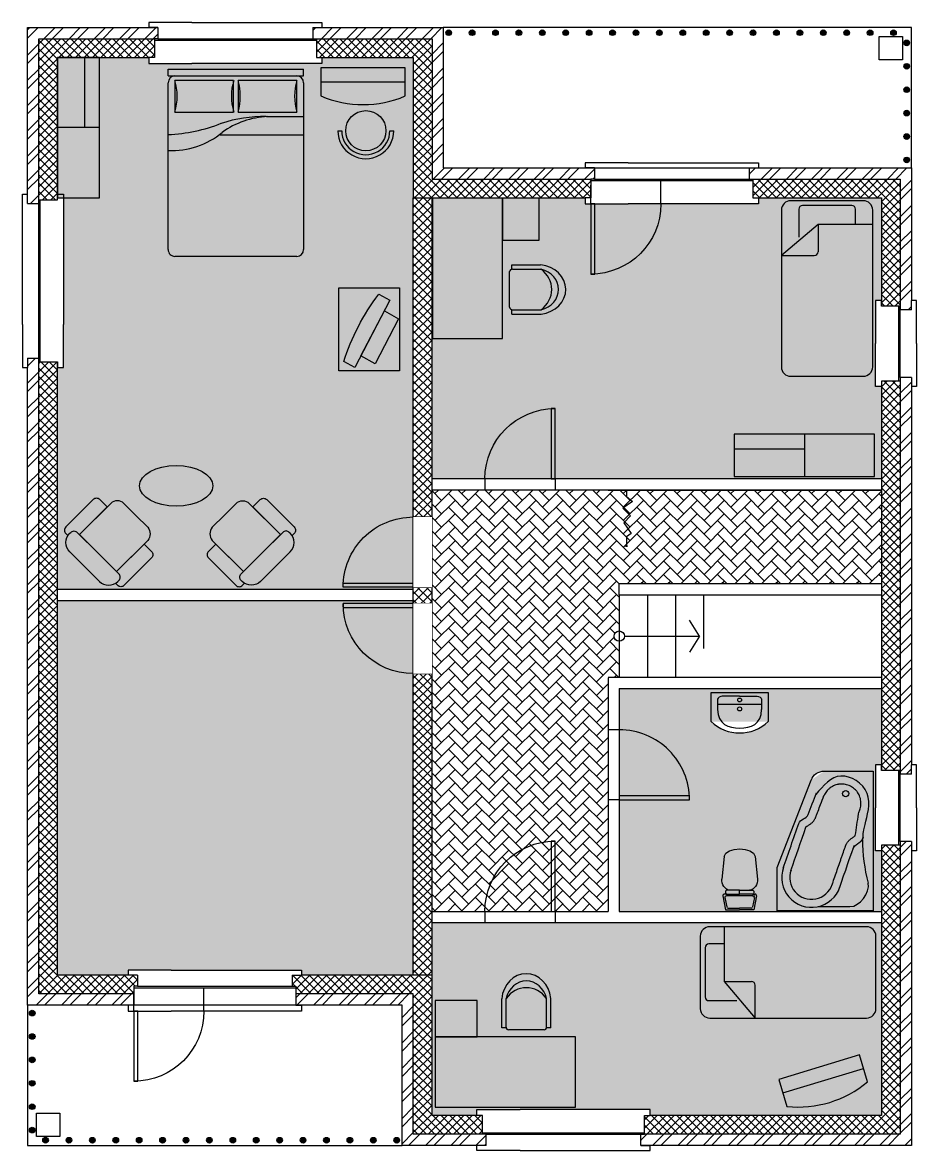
# Model space of a CAD drawing. Header units: millimetres. Extents: x -28758 to 16347, y -13837 to 46502.
# Drawn here: x -27810 to -18265, y 7785 to 19830 of the extents above; entities that cross this region are included whole.
import ezdxf

# ---------------------------------------------------------------- set-up
doc = ezdxf.new("R2010")
doc.units = ezdxf.units.MM
doc.set_wipeout_variables(frame=1)
for name, color, linetype in [('Мебель', 10, 'Continuous'), ('Окна и двери', 94, 'Continuous'), ('Перегородки', 10, 'Continuous'), ('Стены_внут', 172, 'Continuous'), ('Стены_наруж', 184, 'Continuous'), ('ШТ_полы', 184, 'Continuous'), ('ШТ_стен', 184, 'Continuous')]:
    doc.layers.add(name, color=color, linetype=linetype)
pattern_1 = [(45, (-29729.273, -4e-12), (-44.90128, 44.90128), []), (135, (-29729.273, -4e-12), (-44.90128, -44.90128), [])]

# ---------------------------------------------------------------- blocks, each defined once
blk = doc.blocks.new('*U21')
blk.add_wipeout([(-99, 384), (-99, 320), (-39, 320), (-39, 120), (0, 120), (0, 0), (-99, 0), (-99, -53), (1751, -53), (1751, 0), (1652, 0), (1652, 120), (1691, 120), (1691, 320), (1751, 320), (1751, 384)])
at = {"layer": 'Окна и двери'}
for p, q in [((-99, 384), (361, 384)), ((-99, 320), (-99, 384)), ((1751, 384), (361, 384)), ((1751, 320), (1751, 384)), ((-99, -53), (-99, 0)), ((1751, -53), (1751, 0)), ((361, -53), (-99, -53)), ((361, -53), (1751, -53))]:
    blk.add_line(p, q, dxfattribs=at)
for points in [[(-39, 320), (-99, 320)], [(0, 0), (0, 120), (-39, 120), (-39, 320)], [(1652, 0), (1652, 120), (1691, 120), (1691, 320)], [(1691, 320), (1751, 320)], [(-39, 136), (1691, 136)], [(0, 0), (-99, 0)], [(0, 120), (1652, 120)], [(1652, 0), (1751, 0)]]:
    blk.add_lwpolyline(points, dxfattribs=at)
blk = doc.blocks.new('*U19')
blk.add_wipeout([(-99, 384), (-99, 320), (-39, 320), (-39, 120), (0, 120), (0, 0), (-99, 0), (-99, -53), (821, -53), (821, 0), (722, 0), (722, 120), (761, 120), (761, 320), (821, 320), (821, 384)])
at = {"layer": 'Окна и двери'}
for p, q in [((-99, 384), (361, 384)), ((-99, 320), (-99, 384)), ((821, 384), (361, 384)), ((821, 320), (821, 384)), ((-99, -53), (-99, 0)), ((821, -53), (821, 0)), ((361, -53), (-99, -53)), ((361, -53), (821, -53))]:
    blk.add_line(p, q, dxfattribs=at)
for points in [[(-39, 320), (-99, 320)], [(0, 0), (0, 120), (-39, 120), (-39, 320)], [(722, 0), (722, 120), (761, 120), (761, 320)], [(761, 320), (821, 320)], [(-39, 136), (761, 136)], [(0, 0), (-99, 0)], [(0, 120), (722, 120)], [(722, 0), (821, 0)]]:
    blk.add_lwpolyline(points, dxfattribs=at)
blk = doc.blocks.new('*U24')
for p, q in [((0, 0), (0, -200)), ((750, 0), (750, -200))]:
    blk.add_line(p, q)
blk.add_lwpolyline([(0, 0), (0, 750), (43.75, 750), (43.75, 0)], close=True)
blk.add_arc((0, 0), 750, 0, 90)
blk = doc.blocks.new('*U25')
for p, q in [((0, 0), (0, -120)), ((750, 0), (750, -120))]:
    blk.add_line(p, q)
blk.add_lwpolyline([(0, 0), (0, 750), (43.75, 750), (43.75, 0)], close=True)
blk.add_arc((0, 0), 750, 0, 90)
blk = doc.blocks.new('*U26')
for p, q in [((0, 0), (0, 120)), ((750, 0), (750, 120))]:
    blk.add_line(p, q)
blk.add_lwpolyline([(0, 0), (0, -750), (43.75, -750), (43.75, 0)], close=True)
blk.add_arc((0, 0), 750, 270, 0)
blk = doc.blocks.new('*U28')
for p, q in [((-750, 0), (-750, 200)), ((0, 0), (0, 200))]:
    blk.add_line(p, q)
blk.add_lwpolyline([(0, 0), (0, -750), (-43.75, -750), (-43.75, 0)], close=True)
blk.add_arc((0, 0), 750, 180, 270)
blk = doc.blocks.new('*U27')
for p, q in [((0, 0), (0, 200)), ((750, 0), (750, 200))]:
    blk.add_line(p, q)
blk.add_lwpolyline([(0, 0), (0, -750), (43.75, -750), (43.75, 0)], close=True)
blk.add_arc((0, 0), 750, 270, 0)
blk = doc.blocks.new('A$C6CC0683B')
at = {"true_color": 0xf9fba7}
h = blk.add_hatch(color=51, dxfattribs=at)
h.dxf.hatch_style = 1
h.paths.add_polyline_path([(-1353, 255), (-1425, 255), (-1425, -1190), (-1353, -1190)])
h = blk.add_hatch(color=51, dxfattribs=at)
h.dxf.hatch_style = 1
h.paths.add_polyline_path([(-847, -624, -0.081096), (-919, -142), (-919, 255), (-1281, 255, 0.414214), (-1353, 183), (-1353, -1118, 0.414214), (-1281, -1190), (-726, -1190, 0.082175)])
h.paths.add_polyline_path([(-967, -1118), (-1305, -1118), (-1305, -491), (-967, -491)], flags=16)
h.paths.add_polyline_path([(-1305, -443), (-967, -443, 0.142857)], flags=16)
h.paths.add_polyline_path([(-967, 183, -0.142857), (-1305, 183)], flags=16)
h.paths.add_polyline_path([(-967, -491, -0.142857), (-1305, -491), (-1305, -1118, -0.142857), (-967, -1118)], flags=16)
h.paths.add_polyline_path([(-967, -491), (-1305, -491, 0.142857)], flags=0)
at = {"true_color": 0xf1cab1}
h = blk.add_hatch(color=254, dxfattribs=at)
h.dxf.hatch_style = 1
h.paths.add_polyline_path([(502, -1190, 0.414214), (575, -1118), (575, 183, 0.414214), (502, 255), (-919, 255), (-919, -130, 0.147224), (-751, -612, -0.185244), (-556, -1190)])
at = {"true_color": 0xf9fba7}
h = blk.add_hatch(color=51, dxfattribs=at)
h.dxf.hatch_style = 1
h.paths.add_polyline_path([(-751, -612, -0.146332), (-919, -133, 0.082587), (-847, -624, -0.082175), (-726, -1190), (-556, -1190, 0.185244)])
for p, q in [((-1425, -1190), (-1425, 255)), ((-1353, 255), (-1425, 255)), ((-1353, -1190), (-1353, 255)), ((-1281, 255), (502, 255)), ((-919, -142), (-919, 255)), ((-726, -636), (-726, 255)), ((-1305, 183), (-1305, -443)), ((-967, 183), (-1305, 183)), ((-967, -443), (-967, 183)), ((575, 183), (575, -1118)), ((-1305, -443), (-967, -443)), ((-967, -491), (-1305, -491)), ((-1305, -491), (-1305, -1118)), ((-967, -1118), (-967, -491)), ((-1353, -1190), (-1425, -1190)), ((-1305, -1118), (-967, -1118)), ((502, -1190), (-1281, -1190))]:
    blk.add_line(p, q)
for centre, radius, start, end in [((-1281, 183), 72.3, 90, 180), ((502, 183), 72.3, 0, 90), ((-1136, 761), 602, 253.7398, 286.2602), ((-34, -91), 886, 182.5398, 216.0403), ((593, -162), 1512, 179.2582, 197.8034), ((-1136, -1022), 602, 73.7398, 106.2602), ((-1136, 87), 602, 253.7398, 286.2602), ((-2498, -1271), 1773, 2.616, 21.4069), ((-1407, -1154), 851, 357.5673, 39.5461), ((-1281, -1118), 72.3, 180, 270), ((-1136, -1696), 602, 73.7398, 106.2602), ((502, -1118), 72.3, 270, 0)]:
    blk.add_arc(centre, radius, start, end)
blk = doc.blocks.new('A$C600D7944')
at = {"true_color": 0x23b9e7}
h = blk.add_hatch(color=140, dxfattribs=at)
h.dxf.hatch_style = 1
h.paths.add_polyline_path([(373, 167), (373, 220, 0.414214), (273, 320), (93, 320), (-86, 320, 0.351696), (-186, 220), (-186, -250), (93, -250), (373, -250)])
h = blk.add_hatch(color=140, dxfattribs=at)
h.dxf.hatch_style = 1
h.paths.add_polyline_path([(-186, 167), (-297, 167, 0.414214), (-347, 117), (-347, -296, 0.414214), (-297, -346), (-266, -346, -0.057129), (-270, -314), (-270, -300, -0.414214), (-220, -250), (-186, -250)])
h = blk.add_hatch(color=140, dxfattribs=at)
h.dxf.hatch_style = 1
h.paths.add_polyline_path([(534, 117, 0.414214), (484, 167), (373, 167), (373, -250), (407, -250, -0.414214), (457, -300), (457, -314, -0.057129), (453, -346), (484, -346, 0.414214), (534, -296)])
h = blk.add_hatch(color=140, dxfattribs=at)
h.dxf.hatch_style = 1
edge = h.paths.add_edge_path()
edge.add_line((93, -454), (317, -454))
edge.add_arc((317, -314), 140, 270, 360)
edge.add_line((457, -314), (457, -300))
edge.add_arc((407, -300), 50, 0, 90)
edge.add_line((407, -250), (93, -250))
edge.add_line((93, -250), (-220, -250))
edge.add_arc((-220, -300), 50, 90, 180)
edge.add_line((-270, -300), (-270, -314))
edge.add_arc((-130, -314), 140, 180, 270)
edge.add_line((-130, -454), (93, -454))
for points in [[(93, 320), (-86, 320, 0.351696), (-186, 220), (-186, -250), (93, -250)], [(93, 320), (273, 320, -0.414214), (373, 220), (373, -250), (93, -250)], [(-186, -250), (-186, 167), (-297, 167, 0.414214), (-347, 117), (-347, -296, 0.414214), (-297, -346), (-266, -346)], [(373, -250), (373, 167), (484, 167, -0.414214), (534, 117), (534, -296, -0.414214), (484, -346), (453, -346)], [(93, -454), (-130, -454, -0.414214), (-270, -314), (-270, -300, -0.414214), (-220, -250), (93, -250)], [(93, -454), (317, -454, 0.414214), (457, -314), (457, -300, 0.414214), (407, -250), (93, -250)]]:
    blk.add_lwpolyline(points, format="xyb")
blk = doc.blocks.new('A$C07D258E8')
at = {"layer": 'Мебель'}
h = blk.add_hatch(color=254, dxfattribs=at)
h.dxf.hatch_style = 1
edge = h.paths.add_edge_path()
edge.add_ellipse((-16, -3), major_axis=(-391, 0), ratio=0.555791, start_angle=0, end_angle=360)
blk.add_ellipse((-16, -3), major_axis=(-391, 0), ratio=0.555791, dxfattribs=at)
blk = doc.blocks.new('A$C2B3A45F1')
at = {"true_color": 0xf9fba7}
h = blk.add_hatch(color=51, dxfattribs=at)
h.dxf.hatch_style = 1
h.paths.add_polyline_path([(-702, -182), (798, -182), (798, 268), (-702, 268)])
edge = h.paths.add_edge_path(flags=16)
edge.add_line((48, 111), (-702, 111))
edge.add_line((48, 268), (48, -182))
for p, q in [((-702, 268), (-702, -182)), ((798, 268), (-702, 268)), ((48, 268), (48, -182)), ((798, -182), (798, 268)), ((48, 111), (-702, 111)), ((-702, -182), (798, -182))]:
    blk.add_line(p, q)
blk = doc.blocks.new('A$C09665C8E')
at = {"true_color": 0x9adff4}
h = blk.add_hatch(color=141, dxfattribs=at)
h.dxf.hatch_style = 1
edge = h.paths.add_edge_path()
edge.add_arc((23, 761), 1149, 246.9462, 293.0538)
edge.add_line((473, -296), (473, 4))
edge.add_line((473, 4), (-427, 4))
edge.add_line((-427, 4), (-427, -296))
edge = h.paths.add_edge_path(flags=17)
edge.add_line((-427, -146), (473, -146))
for p, q in [((473, 4), (-427, 4)), ((-427, 4), (-427, -296)), ((473, -296), (473, 4)), ((-427, -146), (473, -146))]:
    blk.add_line(p, q)
blk.add_lwpolyline([(-427, -296, 0.203941), (473, -296)], format="xyb")
blk = doc.blocks.new('A$C2661654B')
at = {"true_color": 0x9adff4}
h = blk.add_hatch(color=141, dxfattribs=at)
h.dxf.hatch_style = 1
h.paths.add_polyline_path([(27, 318), (27, 276, -1), (27, -237), (27, -279, 1)])
h = blk.add_hatch(color=141, dxfattribs=at)
h.dxf.hatch_style = 1
h.paths.add_polyline_path([(-187, 20, 1), (242, 20, 1)])
for p, q in [((27, 276), (27, 318)), ((27, -279), (27, -237))]:
    blk.add_line(p, q)
blk.add_circle((27, 20), 215)
for radius in [299, 257]:
    blk.add_arc((27, 20), radius, 270, 90)
blk = doc.blocks.new('A$C733453AA')
at = {"true_color": 0x9adff4}
h = blk.add_hatch(color=141, dxfattribs=at)
h.dxf.hatch_style = 1
h.paths.add_polyline_path([(-19, 880), (-667, 880), (-667, -5), (-19, -5)])
h.paths.add_polyline_path([(-241, 813), (-122, 751), (-181, 636), (-29, 551), (-280, 68), (-432, 154), (-495, 31), (-615, 93, -0.083835)], flags=16)
h = blk.add_hatch(color=254)
h.dxf.hatch_style = 1
h.paths.add_polyline_path([(-122, 751), (-241, 813, 0.083835), (-615, 93), (-495, 31)])
h.paths.add_polyline_path([(-29, 551), (-181, 636), (-432, 154), (-280, 68)])
for points in [[(-19, -5), (-667, -5), (-667, 880), (-19, 880)], [(-181, 636), (-29, 551), (-280, 68), (-432, 154)]]:
    blk.add_lwpolyline(points, close=True)
blk.add_lwpolyline([(-241, 813), (-122, 751), (-495, 31), (-615, 93, -0.083835)], format="xyb", close=True)
blk = doc.blocks.new('A$C3875262A')
at = {"layer": 'Мебель'}
blk.add_blockref('A$C733453AA', (641, 848), dxfattribs=at)
blk = doc.blocks.new('A$C0ACE3B20')
at = {"true_color": 0xf9fba7}
h = blk.add_hatch(color=51, dxfattribs=at)
h.dxf.hatch_style = 1
h.paths.add_polyline_path([(-554, 202), (-709, 202, 0.414214), (-809, 102), (-809, -673, 0.414214), (-709, -773), (-223, -773), (-554, -382)])
at = {"true_color": 0xf1cab1}
h = blk.add_hatch(color=254, dxfattribs=at)
h.dxf.hatch_style = 1
h.paths.add_polyline_path([(1066, 102, 0.414214), (966, 202), (-554, 202), (-554, -382), (-263, -382, -0.414214), (-223, -422), (-223, -773), (966, -773, 0.414214), (1066, -673)])
h = blk.add_hatch(color=254, dxfattribs=at)
h.dxf.hatch_style = 1
h.paths.add_polyline_path([(-223, -422, 0.414214), (-263, -382), (-554, -382), (-223, -773)], flags=17)
for p, q in [((966, 202), (-709, 202)), ((-554, 202), (-554, -382)), ((-809, 102), (-809, -673)), ((-554, 18), (-717, 18)), ((1066, -673), (1066, 102)), ((-757, -22), (-757, -547)), ((-554, -382), (-263, -382)), ((-554, -382), (-223, -773)), ((-223, -773), (-223, -422)), ((-717, -587), (-420, -587)), ((-709, -773), (966, -773))]:
    blk.add_line(p, q)
for centre, radius, start, end in [((-709, 102), 100, 90, 180), ((966, 102), 100, 0, 90), ((-717, -22), 40, 90, 180), ((-263, -422), 40, 0, 90), ((-717, -547), 40, 180, 270), ((-709, -673), 100, 180, 270), ((966, -673), 100, 270, 0)]:
    blk.add_arc(centre, radius, start, end)
blk = doc.blocks.new('A$C562C51F1')
at = {"true_color": 0xf1cab1}
h = blk.add_hatch(color=254, dxfattribs=at)
h.dxf.hatch_style = 1
h.paths.add_polyline_path([(-76, -767), (-76, -17), (-1576, -17), (-1576, -767)])
h.paths.add_polyline_path([(-76, -1156), (-76, -767), (-526, -767), (-526, -1156)])
h = blk.add_hatch(color=254, dxfattribs=at)
h.dxf.hatch_style = 1
edge = h.paths.add_edge_path()
edge.add_ellipse((-1051, -1140), major_axis=(0, 302), ratio=0.875, start_angle=98.0442, end_angle=262.6687)
edge.add_line((-789, -1173), (-789, -865))
edge.add_line((-789, -865), (-836, -865))
edge.add_ellipse((-861, -872), major_axis=(0, 30), ratio=0.875, start_angle=270, end_angle=360, ccw=False)
edge.add_line((-835, -872), (-835, -1177))
edge.add_ellipse((-1051, -1109), major_axis=(0, 256), ratio=0.875, start_angle=107.3048, end_angle=252.6952, ccw=False)
edge.add_line((-1267, -1177), (-1267, -872))
edge.add_ellipse((-1241, -872), major_axis=(0, 30), ratio=0.875, start_angle=0, end_angle=90, ccw=False)
edge.add_line((-1267, -865), (-1314, -865))
edge.add_line((-1314, -865), (-1314, -1177))
h = blk.add_hatch(color=254, dxfattribs=at)
h.dxf.hatch_style = 1
edge = h.paths.add_edge_path(flags=17)
edge.add_ellipse((-1051, -969), major_axis=(0, 323), ratio=0.875, start_angle=133.8769, end_angle=226.1231)
edge.add_line((-835, -1177), (-835, -872))
edge.add_ellipse((-861, -872), major_axis=(0, 30), ratio=0.875, start_angle=270, end_angle=360)
edge.add_line((-861, -842), (-1241, -842))
edge.add_ellipse((-1241, -872), major_axis=(0, 30), ratio=0.875, start_angle=0, end_angle=90)
edge.add_line((-1267, -872), (-1267, -1177))
h = blk.add_hatch(color=254, dxfattribs=at)
h.dxf.hatch_style = 1
edge = h.paths.add_edge_path(flags=17)
edge.add_ellipse((-1051, -1109), major_axis=(0, 256), ratio=0.875, start_angle=107.3048, end_angle=252.6952)
edge.add_ellipse((-1051, -969), major_axis=(0, 323), ratio=0.875, start_angle=133.8769, end_angle=226.1231, ccw=False)
for p, q in [((-1576, -17), (-1576, -767)), ((-76, -17), (-1576, -17)), ((-76, -767), (-76, -17)), ((-1576, -767), (-76, -767)), ((-1241, -842), (-861, -842)), ((-526, -767), (-526, -1156)), ((-76, -767), (-526, -767)), ((-76, -1156), (-76, -767)), ((-1314, -865), (-1314, -1177)), ((-1314, -865), (-1267, -865)), ((-1267, -872), (-1267, -1177)), ((-835, -865), (-789, -865)), ((-835, -872), (-835, -1177)), ((-789, -865), (-789, -1173)), ((-526, -1156), (-76, -1156))]:
    blk.add_line(p, q)
for centre, major_axis, start_param, end_param in [((-1241, -872), (0, 30), 0, 1.570796), ((-861, -872), (0, 30), 4.712389, 6.283185), ((-1051, -1140), (0, 302), 1.693833, 4.600285), ((-1051, -969), (0, 323), 2.270248, 4.012938), ((-1051, -1109), (0, 256), 1.836941, 4.446244)]:
    blk.add_ellipse(centre, major_axis=major_axis, ratio=0.875, start_param=start_param, end_param=end_param)
blk = doc.blocks.new('A$C798F07E6')
at = {"true_color": 0xffffff}
h = blk.add_hatch(color=7, dxfattribs=at)
h.dxf.hatch_style = 1
edge = h.paths.add_edge_path()
edge.add_line((65, 1423), (65, -70))
edge.add_line((65, -70), (-960, -70))
edge.add_line((-960, -70), (-960, 395))
edge.add_line((-960, 395), (-599, 1327))
edge.add_arc((-459, 1273), 150, 90, 158.7927, ccw=False)
edge.add_line((-459, 1423), (65, 1423))
blk.add_line((-524, -24), (-184, -24))
for points in [[(65, 1423), (65, -70), (-960, -70), (-960, 395), (-599, 1327, -0.309517), (-459, 1423), (65, 1423)], [(-51, 694, 0.059927), (9, 227)]]:
    blk.add_lwpolyline(points, format="xyb")
blk.add_circle((-229, 1183), 32.9)
at = {"extrusion": (0, 0, -1)}
blk.add_arc((8, 955), 85.8, 8.5178, 24.9267, dxfattribs=at)
for radius in [319, 233]:
    blk.add_arc((-594, 287), radius, 160.2226, 341.4668)
blk.add_rational_spline([(-297, 172), (-248, 313), (-199, 453), (-151, 594), (-133, 645), (-52, 661), (-44, 714), (-32, 794), (-20, 875), (-8, 955), (39, 1056), (27, 1167), (-40, 1255), (-107, 1344), (-210, 1385), (-320, 1367), (-430, 1349), (-514, 1277), (-550, 1172)], [1, 1, 1, 1, 1, 1, 1, 1, 1, 1, 0.904414157906, 0.904414157906, 1, 0.904414157906, 0.904414157906, 1, 0.904414157906, 0.904414157906, 1], degree=3, knots=[0, 0, 0, 0, 1, 1, 1, 161.632529, 161.632529, 161.632529, 162.632529, 162.632529, 162.632529, 163.716752, 163.716752, 163.716752, 164.800974, 164.800974, 164.800974, 165.885197, 165.885197, 165.885197, 165.885197])
for points, knots in [([(-85, 991), (-83, 997), (-80, 1003), (-75, 1017), (-73, 1026), (-69, 1044), (-68, 1053), (-66, 1071), (-66, 1081), (-67, 1099), (-68, 1108), (-72, 1127), (-74, 1136), (-80, 1153), (-83, 1162), (-91, 1178), (-96, 1186), (-102, 1195), (-104, 1197), (-106, 1201), (-107, 1202), (-111, 1207), (-113, 1210), (-121, 1219), (-128, 1226), (-141, 1238), (-148, 1244), (-164, 1254), (-172, 1259), (-188, 1267), (-197, 1271), (-215, 1277), (-224, 1279), (-242, 1283), (-251, 1284), (-270, 1285), (-279, 1285), (-291, 1284), (-294, 1284), (-299, 1283), (-301, 1283), (-305, 1282), (-307, 1282), (-313, 1281), (-317, 1280), (-329, 1277), (-338, 1275), (-355, 1268), (-363, 1264), (-379, 1256), (-387, 1251), (-402, 1240), (-410, 1233), (-423, 1221), (-429, 1214), (-441, 1199), (-446, 1191), (-455, 1176), (-459, 1168), (-465, 1154), (-467, 1149), (-469, 1144)], [162.632529, 162.632529, 162.632529, 162.632529, 162.727703, 162.727703, 162.859865, 162.859865, 162.992027, 162.992027, 163.124189, 163.124189, 163.256352, 163.256352, 163.388514, 163.388514, 163.520676, 163.520676, 163.652838, 163.652838, 163.690787, 163.690787, 163.71696, 163.71696, 163.777429, 163.777429, 163.91012, 163.91012, 164.042811, 164.042811, 164.175502, 164.175502, 164.308192, 164.308192, 164.440883, 164.440883, 164.573574, 164.573574, 164.706265, 164.706265, 164.754643, 164.754643, 164.787873, 164.787873, 164.814473, 164.814473, 164.875244, 164.875244, 165.007723, 165.007723, 165.140201, 165.140201, 165.272679, 165.272679, 165.405157, 165.405157, 165.537635, 165.537635, 165.670113, 165.670113, 165.802591, 165.802591, 165.885197, 165.885197, 165.885197, 165.885197]), ([(-896, 388), (-841, 547), (-786, 706), (-731, 865), (-716, 908), (-647, 916), (-630, 959), (-601, 1037), (-571, 1114), (-542, 1192)], [0, 0, 0, 0, 1, 1, 1, 138.425104, 138.425104, 138.425104, 139.425104, 139.425104, 139.425104, 139.425104]), ([(-653, 829), (-652, 829), (-651, 830), (-648, 832), (-646, 833), (-641, 836), (-638, 838), (-633, 841), (-629, 843), (-622, 847), (-619, 850), (-611, 855), (-606, 858), (-599, 864), (-595, 867), (-587, 874), (-583, 878), (-576, 885), (-573, 889), (-567, 897), (-564, 901), (-559, 910), (-556, 915), (-553, 921), (-553, 921), (-553, 922), (-553, 922), (-552, 924), (-551, 925), (-551, 927), (-551, 927), (-551, 927), (-551, 927), (-551, 927), (-551, 928), (-551, 928), (-551, 928), (-550, 928), (-550, 928), (-550, 928), (-550, 928), (-550, 928), (-550, 928), (-550, 928), (-550, 928), (-550, 928), (-550, 928), (-550, 928), (-550, 929), (-550, 930), (-550, 930), (-549, 931), (-549, 932), (-548, 934), (-548, 935), (-546, 940), (-545, 942), (-542, 951), (-539, 957), (-533, 974), (-529, 985), (-516, 1020), (-507, 1043), (-486, 1098), (-474, 1130), (-462, 1162)], [46.571465, 46.571465, 46.571465, 46.571465, 52.21481, 52.21481, 61.731874, 61.731874, 71.248939, 71.248939, 80.766004, 80.766004, 90.283069, 90.283069, 99.800134, 99.800134, 107.764604, 107.764604, 115.729073, 115.729073, 122.194536, 122.194536, 128.659998, 128.659998, 135.125461, 135.125461, 135.494149, 135.494149, 136.231526, 136.231526, 137.70628, 137.70628, 137.811424, 137.811424, 138.021711, 138.021711, 138.073816, 138.073816, 138.178025, 138.178025, 138.386443, 138.386443, 138.394216, 138.394216, 138.409763, 138.409763, 138.414492, 138.414492, 138.42395, 138.42395, 138.428553, 138.428553, 138.433156, 138.433156, 138.442362, 138.442362, 138.460774, 138.460774, 138.497599, 138.497599, 138.571248, 138.571248, 138.718546, 138.718546, 139.013143, 139.013143, 139.425104, 139.425104, 139.425104, 139.425104]), ([(-127, 735), (-116, 812), (-104, 889), (-93, 966), (-93, 967), (-92, 968)], [161.6683413, 161.6683413, 161.6683413, 161.6683413, 162.622887, 162.622887, 162.6325289, 162.6325289, 162.6325289, 162.6325289]), ([(-815, 360), (-762, 515), (-708, 669), (-654, 826), (-653, 827), (-653, 829)], [0, 0, 0, 0, 0.9731478, 0.9731478, 0.9829776, 0.9829776, 0.9829776, 0.9829776]), ([(-378, 201), (-374, 213), (-369, 226), (-356, 263), (-347, 289), (-321, 364), (-304, 414), (-284, 471), (-282, 477), (-276, 495), (-271, 508), (-259, 544), (-250, 569), (-240, 599), (-238, 604), (-236, 610), (-235, 611), (-234, 615), (-233, 617), (-232, 620), (-232, 621), (-232, 622), (-232, 622), (-232, 622), (-232, 622), (-232, 622), (-232, 622), (-232, 622), (-232, 622), (-232, 622), (-232, 622), (-232, 622), (-232, 622), (-232, 622), (-232, 622), (-232, 622), (-232, 622), (-232, 622), (-232, 622), (-232, 622), (-232, 622), (-232, 622), (-232, 622), (-231, 622), (-231, 622), (-231, 622), (-231, 622), (-231, 622), (-231, 623), (-231, 623), (-231, 623), (-231, 624), (-231, 624), (-231, 625), (-230, 626), (-229, 628), (-229, 629), (-227, 633), (-226, 636), (-222, 644), (-220, 648), (-214, 657), (-211, 661), (-206, 669), (-203, 672), (-197, 679), (-194, 682), (-188, 688), (-185, 690), (-178, 697), (-174, 700), (-166, 706), (-162, 709), (-155, 715), (-151, 717), (-145, 722), (-142, 724), (-137, 728), (-135, 729), (-131, 732), (-129, 734), (-128, 735), (-127, 735), (-127, 735)], [0, 0, 0, 0, 0.08954, 0.08954, 0.268619, 0.268619, 0.626777, 0.626777, 0.670385, 0.670385, 0.757601, 0.757601, 0.932034, 0.932034, 0.96832, 0.96832, 0.976562, 0.976562, 0.993047, 0.993047, 0.999788, 0.999788, 0.999987, 0.999987, 1.000045, 1.000045, 1.000103, 1.000103, 1.000218, 1.000218, 1.000449, 1.000449, 1.00091, 1.00091, 1.001833, 1.001833, 1.003678, 1.003678, 1.007368, 1.007368, 1.014749, 1.014749, 1.029511, 1.029511, 1.059035, 1.059035, 1.118083, 1.118083, 1.236178, 1.236178, 1.472369, 1.472369, 1.944751, 1.944751, 2.889515, 2.889515, 4.779043, 4.779043, 8.558098, 8.558098, 15.720881, 15.720881, 22.883664, 22.883664, 30.046447, 30.046447, 37.209229, 37.209229, 44.372012, 44.372012, 54.968722, 54.968722, 65.565431, 65.565431, 76.162141, 76.162141, 86.758851, 86.758851, 97.35556, 97.35556, 107.95227, 107.95227, 109.030578, 109.030578, 109.030578, 109.030578])]:
    blk.add_open_spline(points, degree=3, knots=knots)
blk.add_open_spline([(-184, -24), (-78, -24), (34, 125), (9, 227)], degree=3)
blk = doc.blocks.new('A$C74294844')
at = {"true_color": 0xffffff}
h = blk.add_hatch(color=7, dxfattribs=at)
h.dxf.hatch_style = 1
edge = h.paths.add_edge_path()
edge.add_spline(control_points=[(542, -410), (531, -302), (226, -302), (214, -410)], knot_values=[0, 0, 0, 0, 328.191998, 328.191998, 328.191998, 328.191998], degree=3, periodic=0)
edge.add_line((214, -410), (188, -652))
edge.add_spline(control_points=[(188, -652), (183, -700), (225, -771), (274, -771)], knot_values=[0, 0, 0, 0, 146.232014, 146.232014, 146.232014, 146.232014], degree=3, periodic=0)
edge.add_line((274, -771), (378, -771))
edge.add_line((378, -771), (483, -771))
edge.add_spline(control_points=[(483, -771), (532, -771), (573, -700), (568, -652)], knot_values=[0, 0, 0, 0, 146.232014, 146.232014, 146.232014, 146.232014], degree=3, periodic=0)
edge.add_line((568, -652), (542, -410))
h = blk.add_hatch(color=7, dxfattribs=at)
h.dxf.hatch_style = 1
h.paths.add_polyline_path([(535, -848, 0.471244), (520, -831), (516, -831), (236, -831, 0.471244), (221, -848), (241, -949, 0.359393), (255, -962), (378, -962), (501, -962, 0.359393), (516, -949)], flags=16)
h.paths.add_polyline_path([(557, -830, 0.471244), (543, -812), (516, -812), (378, -812), (241, -812), (214, -812, 0.471244), (199, -830), (228, -980), (378, -980), (528, -980)])
h.paths.add_polyline_path([(535, -848), (516, -949, -0.359393), (501, -962), (378, -962), (255, -962, -0.359393), (241, -949), (221, -848, -0.471244), (236, -831), (516, -831), (520, -831, -0.471244)], flags=16)
h.paths.add_polyline_path([(535, -848), (516, -949, -0.359393), (501, -962), (378, -962), (255, -962, -0.359393), (241, -949), (221, -848, -0.471244), (236, -831), (520, -831, -0.471244)], flags=0)
h = blk.add_hatch(color=7, dxfattribs=at)
h.dxf.hatch_style = 1
h.paths.add_polyline_path([(378, -771), (274, -771), (241, -771, 0.414214), (226, -786), (226, -797, 0.414214), (241, -812), (378, -812)])
h = blk.add_hatch(color=7, dxfattribs=at)
h.dxf.hatch_style = 1
h.paths.add_polyline_path([(531, -797), (531, -786, 0.414214), (516, -771), (378, -771), (378, -812), (516, -812, 0.414214)])
for p, q in [((214, -410), (188, -652)), ((542, -410), (568, -652)), ((199, -830), (228, -980)), ((241, -812), (214, -812)), ((520, -831), (236, -831)), ((378, -771), (274, -771)), ((378, -771), (483, -771)), ((516, -812), (543, -812)), ((516, -831), (539, -831)), ((557, -830), (528, -980)), ((221, -848), (241, -949)), ((255, -962), (378, -962)), ((501, -962), (378, -962)), ((535, -848), (516, -949)), ((228, -980), (378, -980)), ((528, -980), (378, -980))]:
    blk.add_line(p, q)
for points in [[(378, -771), (241, -771, 0.414214), (226, -786), (226, -797, 0.414214), (241, -812), (378, -812)], [(378, -771), (516, -771, -0.414214), (531, -786), (531, -797, -0.414214), (516, -812), (378, -812)]]:
    blk.add_lwpolyline(points, format="xyb", close=True)
for centre, start, end in [((214, -827), 90, 190.9276), ((236, -846), 90, 190.9276), ((520, -846), 349.0724, 90), ((543, -827), 349.0724, 90), ((255, -947), 190.9276, 270), ((501, -947), 270, 349.0724)]:
    blk.add_arc(centre, 15, start, end)
for points in [[(214, -410), (226, -302), (531, -302), (542, -410)], [(274, -771), (225, -771), (183, -700), (188, -652)], [(568, -652), (573, -700), (532, -771), (483, -771)]]:
    blk.add_open_spline(points, degree=3)
blk = doc.blocks.new('A$C671C76B5')
at = {"true_color": 0xffffff}
h = blk.add_hatch(color=7, dxfattribs=at)
h.dxf.hatch_style = 1
edge = h.paths.add_edge_path()
edge.add_line((-157, -668), (-157, -357))
edge.add_line((-157, -357), (453, -357))
edge.add_line((453, -357), (453, -668))
edge.add_arc((148, -342), 447, 226.9391, 313.0609, ccw=False)
for p, q in [((-87, -430), (-87, -540)), ((148, -397), (-38, -397)), ((148, -397), (334, -397)), ((383, -430), (383, -540)), ((383, -485), (-87, -485))]:
    blk.add_line(p, q)
blk.add_lwpolyline([(-157, -668), (-157, -357), (453, -357), (453, -668)])
for centre, radius in [((148, -437), 19.8), ((148, -533), 21.2)]:
    blk.add_circle(centre, radius)
blk.add_arc((148, -342), 447, 226.9391, 313.0609)
for points in [[(-38, -397), (-57, -397), (-87, -410), (-87, -430)], [(334, -397), (354, -397), (383, -410), (383, -430)], [(-87, -540), (-87, -696), (148, -779), (383, -696), (383, -540)]]:
    blk.add_open_spline(points, degree=3)

msp = doc.modelspace()

# ---------------------------------------------------------------- hatches: boundary and pattern name
at = {"layer": 'Стены_наруж'}
h = msp.add_hatch(color=5, dxfattribs=at)
h.dxf.hatch_style = 1
edge = h.paths.add_edge_path()
edge.add_arc((-23260, 19722), 30, 0, 360)
h = msp.add_hatch(color=5, dxfattribs=at)
h.dxf.hatch_style = 1
edge = h.paths.add_edge_path()
edge.add_arc((-23010, 19722), 30, 0, 360)
h = msp.add_hatch(color=5, dxfattribs=at)
h.dxf.hatch_style = 1
edge = h.paths.add_edge_path()
edge.add_arc((-22760, 19722), 30, 0, 360)
h = msp.add_hatch(color=5, dxfattribs=at)
h.dxf.hatch_style = 1
edge = h.paths.add_edge_path()
edge.add_arc((-22510, 19722), 30, 0, 360)
h = msp.add_hatch(color=5, dxfattribs=at)
h.dxf.hatch_style = 1
edge = h.paths.add_edge_path()
edge.add_arc((-22260, 19722), 30, 0, 360)
h = msp.add_hatch(color=5, dxfattribs=at)
h.dxf.hatch_style = 1
edge = h.paths.add_edge_path()
edge.add_arc((-22010, 19722), 30, 0, 360)
h = msp.add_hatch(color=5, dxfattribs=at)
h.dxf.hatch_style = 1
edge = h.paths.add_edge_path()
edge.add_arc((-21760, 19722), 30, 0, 360)
h = msp.add_hatch(color=5, dxfattribs=at)
h.dxf.hatch_style = 1
edge = h.paths.add_edge_path()
edge.add_arc((-21510, 19722), 30, 0, 360)
h = msp.add_hatch(color=5, dxfattribs=at)
h.dxf.hatch_style = 1
edge = h.paths.add_edge_path()
edge.add_arc((-21260, 19722), 30, 0, 360)
h = msp.add_hatch(color=5, dxfattribs=at)
h.dxf.hatch_style = 1
edge = h.paths.add_edge_path()
edge.add_arc((-21010, 19722), 30, 0, 360)
h = msp.add_hatch(color=5, dxfattribs=at)
h.dxf.hatch_style = 1
edge = h.paths.add_edge_path()
edge.add_arc((-20760, 19722), 30, 0, 360)
h = msp.add_hatch(color=5, dxfattribs=at)
h.dxf.hatch_style = 1
edge = h.paths.add_edge_path()
edge.add_arc((-20510, 19722), 30, 0, 360)
h = msp.add_hatch(color=5, dxfattribs=at)
h.dxf.hatch_style = 1
edge = h.paths.add_edge_path()
edge.add_arc((-20260, 19722), 30, 0, 360)
h = msp.add_hatch(color=5, dxfattribs=at)
h.dxf.hatch_style = 1
edge = h.paths.add_edge_path()
edge.add_arc((-20010, 19722), 30, 0, 360)
h = msp.add_hatch(color=5, dxfattribs=at)
h.dxf.hatch_style = 1
edge = h.paths.add_edge_path()
edge.add_arc((-19760, 19722), 30, 0, 360)
h = msp.add_hatch(color=5, dxfattribs=at)
h.dxf.hatch_style = 1
edge = h.paths.add_edge_path()
edge.add_arc((-19510, 19722), 30, 0, 360)
h = msp.add_hatch(color=5, dxfattribs=at)
h.dxf.hatch_style = 1
edge = h.paths.add_edge_path()
edge.add_arc((-19260, 19722), 30, 0, 360)
h = msp.add_hatch(color=5, dxfattribs=at)
h.dxf.hatch_style = 1
edge = h.paths.add_edge_path()
edge.add_arc((-19010, 19722), 30, 0, 360)
h = msp.add_hatch(color=5, dxfattribs=at)
h.dxf.hatch_style = 1
edge = h.paths.add_edge_path()
edge.add_arc((-18760, 19722), 30, 0, 360)
h = msp.add_hatch(color=5, dxfattribs=at)
h.dxf.hatch_style = 1
edge = h.paths.add_edge_path()
edge.add_arc((-18510, 19722), 30, 0, 360)
h = msp.add_hatch(color=5, dxfattribs=at)
h.dxf.hatch_style = 1
edge = h.paths.add_edge_path()
edge.add_arc((-18369, 19613), 30, 0, 360)
h = msp.add_hatch(color=5, dxfattribs=at)
h.dxf.hatch_style = 1
edge = h.paths.add_edge_path()
edge.add_arc((-18369, 19363), 30, 0, 360)
h = msp.add_hatch(color=5, dxfattribs=at)
h.dxf.hatch_style = 1
edge = h.paths.add_edge_path()
edge.add_arc((-18369, 19113), 30, 0, 360)
h = msp.add_hatch(color=5, dxfattribs=at)
h.dxf.hatch_style = 1
edge = h.paths.add_edge_path()
edge.add_arc((-18369, 18863), 30, 0, 360)
h = msp.add_hatch(color=5, dxfattribs=at)
h.dxf.hatch_style = 1
edge = h.paths.add_edge_path()
edge.add_arc((-18369, 18613), 30, 0, 360)
h = msp.add_hatch(color=5, dxfattribs=at)
h.dxf.hatch_style = 1
edge = h.paths.add_edge_path()
edge.add_arc((-18369, 18363), 30, 0, 360)
h = msp.add_hatch(color=5, dxfattribs=at)
h.dxf.hatch_style = 1
edge = h.paths.add_edge_path()
edge.add_arc((-27707, 9252), 30, 0, 360)
h = msp.add_hatch(color=5, dxfattribs=at)
h.dxf.hatch_style = 1
edge = h.paths.add_edge_path()
edge.add_arc((-27707, 9002), 30, 0, 360)
h = msp.add_hatch(color=5, dxfattribs=at)
h.dxf.hatch_style = 1
edge = h.paths.add_edge_path()
edge.add_arc((-27707, 8752), 30, 0, 360)
h = msp.add_hatch(color=5, dxfattribs=at)
h.dxf.hatch_style = 1
edge = h.paths.add_edge_path()
edge.add_arc((-27707, 8502), 30, 0, 360)
h = msp.add_hatch(color=5, dxfattribs=at)
h.dxf.hatch_style = 1
edge = h.paths.add_edge_path()
edge.add_arc((-27707, 8252), 30, 0, 360)
h = msp.add_hatch(color=5, dxfattribs=at)
h.dxf.hatch_style = 1
edge = h.paths.add_edge_path()
edge.add_arc((-27707, 8002), 30, 0, 360)
h = msp.add_hatch(color=5, dxfattribs=at)
h.dxf.hatch_style = 1
edge = h.paths.add_edge_path()
edge.add_arc((-27565, 7894), 30, 0, 360)
h = msp.add_hatch(color=5, dxfattribs=at)
h.dxf.hatch_style = 1
edge = h.paths.add_edge_path()
edge.add_arc((-27315, 7894), 30, 0, 360)
h = msp.add_hatch(color=5, dxfattribs=at)
h.dxf.hatch_style = 1
edge = h.paths.add_edge_path()
edge.add_arc((-27065, 7894), 30, 0, 360)
h = msp.add_hatch(color=5, dxfattribs=at)
h.dxf.hatch_style = 1
edge = h.paths.add_edge_path()
edge.add_arc((-26815, 7894), 30, 0, 360)
h = msp.add_hatch(color=5, dxfattribs=at)
h.dxf.hatch_style = 1
edge = h.paths.add_edge_path()
edge.add_arc((-26565, 7894), 30, 0, 360)
h = msp.add_hatch(color=5, dxfattribs=at)
h.dxf.hatch_style = 1
edge = h.paths.add_edge_path()
edge.add_arc((-26315, 7894), 30, 0, 360)
h = msp.add_hatch(color=5, dxfattribs=at)
h.dxf.hatch_style = 1
edge = h.paths.add_edge_path()
edge.add_arc((-26065, 7894), 30, 0, 360)
h = msp.add_hatch(color=5, dxfattribs=at)
h.dxf.hatch_style = 1
edge = h.paths.add_edge_path()
edge.add_arc((-25815, 7894), 30, 0, 360)
h = msp.add_hatch(color=5, dxfattribs=at)
h.dxf.hatch_style = 1
edge = h.paths.add_edge_path()
edge.add_arc((-25565, 7894), 30, 0, 360)
h = msp.add_hatch(color=5, dxfattribs=at)
h.dxf.hatch_style = 1
edge = h.paths.add_edge_path()
edge.add_arc((-25315, 7894), 30, 0, 360)
h = msp.add_hatch(color=5, dxfattribs=at)
h.dxf.hatch_style = 1
edge = h.paths.add_edge_path()
edge.add_arc((-25065, 7894), 30, 0, 360)
h = msp.add_hatch(color=5, dxfattribs=at)
h.dxf.hatch_style = 1
edge = h.paths.add_edge_path()
edge.add_arc((-24815, 7894), 30, 0, 360)
h = msp.add_hatch(color=5, dxfattribs=at)
h.dxf.hatch_style = 1
edge = h.paths.add_edge_path()
edge.add_arc((-24565, 7894), 30, 0, 360)
h = msp.add_hatch(color=5, dxfattribs=at)
h.dxf.hatch_style = 1
edge = h.paths.add_edge_path()
edge.add_arc((-24315, 7894), 30, 0, 360)
h = msp.add_hatch(color=5, dxfattribs=at)
h.dxf.hatch_style = 1
edge = h.paths.add_edge_path()
edge.add_arc((-24065, 7894), 30, 0, 360)
h = msp.add_hatch(color=5, dxfattribs=at)
h.dxf.hatch_style = 1
edge = h.paths.add_edge_path()
edge.add_arc((-23815, 7894), 30, 0, 360)
at = {"layer": 'ШТ_полы', "true_color": 0xddf4fe}
h = msp.add_hatch(color=7, dxfattribs=at)
h.dxf.hatch_style = 1
h.paths.add_polyline_path([(-27438, 13778), (-23638, 13778), (-23638, 17958), (-23638, 19458), (-27438, 19458)])
h = msp.add_hatch(color=7, dxfattribs=at)
h.dxf.hatch_style = 1
h.paths.add_polyline_path([(-18638, 14958), (-18638, 17958), (-23438, 17958), (-23438, 14958)])
at = {"layer": 'ШТ_полы'}
h = msp.add_hatch(dxfattribs=at)
h.set_pattern_fill('AR-HBONE', color=8)
h.set_pattern_definition([(45, (-29729.27, -4e-12), (1e-14, 143.6841), [304.8, -101.6]), (135, (-29657.43, 71.84), (1e-14, 143.6841), [304.8, -101.6])])
h.paths.add_polyline_path([(-23438, 10338), (-21558, 10338), (-21558, 12838), (-21438, 12838), (-21438, 13223, -0.414214), (-21493, 13278, -0.414214), (-21438, 13333), (-21438, 13718), (-21438, 13838), (-18638, 13838), (-18638, 14838), (-21558, 14838), (-23438, 14838)])
h.paths.add_polyline_path([(-21356, 14240, 1), (-21369, 14240, 1)], flags=16)
at = {"layer": 'ШТ_полы', "true_color": 0xddf4fe}
h = msp.add_hatch(color=7, dxfattribs=at)
h.dxf.hatch_style = 1
h.paths.add_polyline_path([(-27438, 9658), (-23638, 9658), (-23638, 13658), (-27438, 13658)])
at = {"layer": 'ШТ_полы', "true_color": 0xf6ffdb}
h = msp.add_hatch(color=7, dxfattribs=at)
h.dxf.hatch_style = 1
h.paths.add_polyline_path([(-21438, 12718), (-21438, 10338), (-18638, 10338), (-18638, 12718)])
at = {"layer": 'ШТ_полы', "true_color": 0xddf4fe}
h = msp.add_hatch(color=7, dxfattribs=at)
h.dxf.hatch_style = 1
h.paths.add_polyline_path([(-23438, 10218), (-23438, 9658), (-23438, 8158), (-18638, 8158), (-18638, 10218)])
at = {"layer": 'ШТ_стен'}
h = msp.add_hatch(dxfattribs=at)
h.set_pattern_fill('ANSI32', color=5, scale=20)
h.set_pattern_definition([(45, (-29729.27, -4e-12), (-134.7038, 134.7038), []), (45, (-29639.47, -4e-12), (-134.7038, 134.7038), [])])
h.paths.add_polyline_path([(-23318, 19778), (-27758, 19778), (-27758, 9338), (-23758, 9338), (-23758, 7838), (-18318, 7838), (-18318, 18278), (-23318, 18278)])
h.paths.add_polyline_path([(-27638, 19658), (-23438, 19658), (-23438, 18158), (-18438, 18158), (-18438, 7958), (-23638, 7958), (-23638, 9458), (-27638, 9458)], flags=16)
h.paths.add_polyline_path([(-27438, 19458), (-23638, 19458), (-23638, 17958), (-18638, 17958), (-18638, 8158), (-23438, 8158), (-23438, 9658), (-27438, 9658)], flags=0)
h = msp.add_hatch(dxfattribs=at)
h.set_pattern_fill('ANSI37', color=3, scale=20)
h.set_pattern_definition(pattern_1)
h.paths.add_polyline_path([(-23438, 17958), (-23638, 17958), (-23638, 9658), (-23438, 9658)], flags=0)
h.paths.add_polyline_path([(-18438, 18158), (-23438, 18158), (-23438, 19658), (-27638, 19658), (-27638, 9458), (-23638, 9458), (-23638, 7958), (-18438, 7958)])
h.paths.add_polyline_path([(-18638, 17958), (-18638, 8158), (-23438, 8158), (-23438, 9658), (-27438, 9658), (-27438, 19458), (-23638, 19458), (-23638, 17958)], flags=16)
h.paths.add_polyline_path([(-23438, 17958), (-23638, 17958), (-23638, 9658), (-23438, 9658)], flags=0)
h = msp.add_hatch(dxfattribs=at)
h.set_pattern_fill('ANSI37', color=3, scale=20)
h.set_pattern_definition(pattern_1)
h.paths.add_polyline_path([(-23638, 9658), (-23438, 9658), (-23438, 17958), (-23638, 17958)])

# ---------------------------------------------------------------- linework, layer by layer
msp.add_line((-21438, 13718), (-21438, 13838))
at = {"layer": 'Перегородки'}
for p, q in [((-21362, 14339), (-21362, 14247)), ((-21438, 13718), (-21438, 12838)), ((-21138, 13718), (-21138, 12838)), ((-20838, 13718), (-20838, 12838)), ((-20538, 13718), (-20538, 13147)), ((-20580, 13278), (-20688, 13449)), ((-21383, 13278), (-20580, 13278)), ((-20580, 13278), (-20688, 13107))]:
    msp.add_line(p, q, dxfattribs=at)
for points in [[(-18638, 14958), (-23438, 14958)], [(-21558, 14838), (-23438, 14838)], [(-18638, 14838), (-21558, 14838)], [(-21558, 14838), (-18638, 14838)], [(-21362, 14838), (-21362, 14769), (-21298, 14715), (-21401, 14645), (-21318, 14563), (-21391, 14489), (-21311, 14374), (-21362, 14339)], [(-27438, 13778), (-23638, 13778)], [(-21438, 13838), (-18638, 13838)], [(-27438, 13658), (-23638, 13658)], [(-21438, 13718), (-18638, 13718)], [(-21558, 12838), (-18638, 12838)], [(-21558, 12831), (-21558, 10338)], [(-21438, 12718), (-21438, 10338)], [(-21438, 12718), (-18638, 12718)], [(-23438, 10338), (-21558, 10338)], [(-21438, 10338), (-18638, 10338)], [(-23438, 10218), (-18638, 10218)]]:
    msp.add_lwpolyline(points, dxfattribs=at)
for centre, radius in [((-21362, 14240), 6.85), ((-21438, 13278), 55)]:
    msp.add_circle(centre, radius, dxfattribs=at)
at = {"layer": 'Стены_внут'}
for p, q in [((-23638, 9658), (-23638, 17958)), ((-23438, 9658), (-23438, 17958))]:
    msp.add_line(p, q, dxfattribs=at)
at = {"layer": 'Стены_наруж'}
for points in [[(-18318, 7838), (-23758, 7838), (-23758, 9338), (-27758, 9338), (-27758, 19778), (-23318, 19778), (-23318, 18278), (-18318, 18278)], [(-18438, 7958), (-23638, 7958), (-23638, 9458), (-27638, 9458), (-27638, 19658), (-23438, 19658), (-23438, 18158), (-18438, 18158)], [(-18413, 19433), (-18663, 19433), (-18663, 19683), (-18413, 19683)], [(-18638, 8158), (-23438, 8158), (-23438, 9658), (-27438, 9658), (-27438, 19458), (-23638, 19458), (-23638, 17958), (-18638, 17958)], [(-27663, 8183), (-27413, 8183), (-27413, 7933), (-27663, 7933)]]:
    msp.add_lwpolyline(points, close=True, dxfattribs=at)
for centre in [(-23260, 19722), (-23010, 19722), (-22760, 19722), (-22510, 19722), (-22260, 19722), (-22010, 19722), (-21760, 19722), (-21510, 19722), (-21260, 19722), (-21010, 19722), (-20760, 19722), (-20510, 19722), (-20260, 19722), (-20010, 19722), (-19760, 19722), (-19510, 19722), (-19260, 19722), (-19010, 19722), (-18760, 19722), (-18510, 19722), (-18369, 19613), (-18369, 19363), (-18369, 19113), (-18369, 18863), (-18369, 18613), (-18369, 18363), (-27707, 9252), (-27707, 9002), (-27707, 8752), (-27707, 8502), (-27707, 8252), (-27707, 8002), (-27565, 7894), (-27315, 7894), (-27065, 7894), (-26815, 7894), (-26565, 7894), (-26315, 7894), (-26065, 7894), (-25815, 7894), (-25565, 7894), (-25315, 7894), (-25065, 7894), (-24815, 7894), (-24565, 7894), (-24315, 7894), (-24065, 7894), (-23815, 7894)]:
    msp.add_circle(centre, 30, dxfattribs=at)

# ---------------------------------------------------------------- block references
at = {"layer": 'Мебель'}
for name, p, rotation in [('A$C6CC0683B', (-25065, 17907), 270), ('A$C2661654B', (-24165, 18702), 270), ('A$C562C51F1', (-23451, 18031), 89.99999999999999), ('A$C600D7944', (-25497, 14275), 45), ('A$C09665C8E', (-19326, 8663), 16.95846189506533)]:
    msp.add_blockref(name, p, dxfattribs=dict(at, rotation=rotation))
for name, p in [('A$C3875262A', (-24407, 15268)), ('A$C2B3A45F1', (-19510, 15165)), ('A$C07D258E8', (-26154, 14886)), ('A$C671C76B5', (-20301, 13033)), ('A$C74294844', (-20531, 11334)), ('A$C0ACE3B20', (-19764, 9972))]:
    msp.add_blockref(name, p, dxfattribs=at)
at = {"layer": 'Мебель', "xscale": -1, "rotation": 315}
msp.add_blockref('A$C600D7944', (-26761, 14275), dxfattribs=at)
at = {"layer": 'Окна и двери', "xscale": -1}
for name, p, rotation in [('*U25', (-22123, 14958), 359.9999999999999), ('*U27', (-23638, 13800), 270), ('*U28', (-23638, 13627), 270)]:
    msp.add_blockref(name, p, dxfattribs=dict(at, rotation=rotation))
at = {"layer": 'Окна и двери', "rotation": 90.00000000000003}
msp.add_blockref('*U26', (-21438, 11528), dxfattribs=at)
at = {"layer": 'Окна и двери', "xscale": -1}
msp.add_blockref('*U25', (-22123, 10338), dxfattribs=at)

# ---------------------------------------------------------------- next in the draw order: block references
for p, rotation in [((-26364, 19778), 180), ((-21704, 18278), 180), ((-27758, 16246), 270), ((-26584, 9658), 180)]:
    msp.add_blockref('*U21', p, dxfattribs=dict(at, rotation=rotation))
at = {"layer": 'Окна и двери', "rotation": 90}
for p in [(-18318, 16041), (-18318, 11083)]:
    msp.add_blockref('*U19', p, dxfattribs=at)
at = {"layer": 'Окна и двери'}
msp.add_blockref('*U21', (-22859, 7838), dxfattribs=at)

# ---------------------------------------------------------------- next in the draw order: wipeouts: each hides what was drawn before it
for points in [[(-23438, 13800), (-23438, 14550), (-23638, 14550), (-23638, 13800)], [(-23438, 12877), (-23438, 13627), (-23638, 13627), (-23638, 12877)]]:
    msp.add_wipeout(points).dxf.layer = 'Мебель'

# ---------------------------------------------------------------- next in the draw order: linework, layer by layer
for p, q in [((-20993, 18094), (-20993, 18142)), ((-25873, 9474), (-25873, 9522))]:
    msp.add_line(p, q, dxfattribs=at)
at = {"layer": 'Стены_наруж'}
for points in [[(-19513, 19778), (-23318, 19778), (-23318, 18278), (-18318, 18278), (-18318, 19778), (-19513, 19778)], [(-26562, 7838), (-23758, 7838), (-23758, 9338), (-27758, 9338), (-27758, 7838), (-26562, 7838)]]:
    msp.add_lwpolyline(points, dxfattribs=at)

# ---------------------------------------------------------------- next in the draw order: block references
at = {"layer": 'Мебель'}
for name, p, rotation in [('A$C2B3A45F1', (-27255, 18756), 270), ('A$C0ACE3B20', (-18934, 17119), 270), ('A$C562C51F1', (-23482, 8231), 180)]:
    msp.add_blockref(name, p, dxfattribs=dict(at, rotation=rotation))
for name, p in [('A$C09665C8E', (-24197, 19342)), ('A$C798F07E6', (-18791, 10413))]:
    msp.add_blockref(name, p, dxfattribs=at)
at = {"layer": 'Окна и двери', "xscale": -1, "rotation": 180}
for p in [(-21743, 17894), (-26623, 9274)]:
    msp.add_blockref('*U24', p, dxfattribs=at)

doc.saveas('drawing.dxf')
